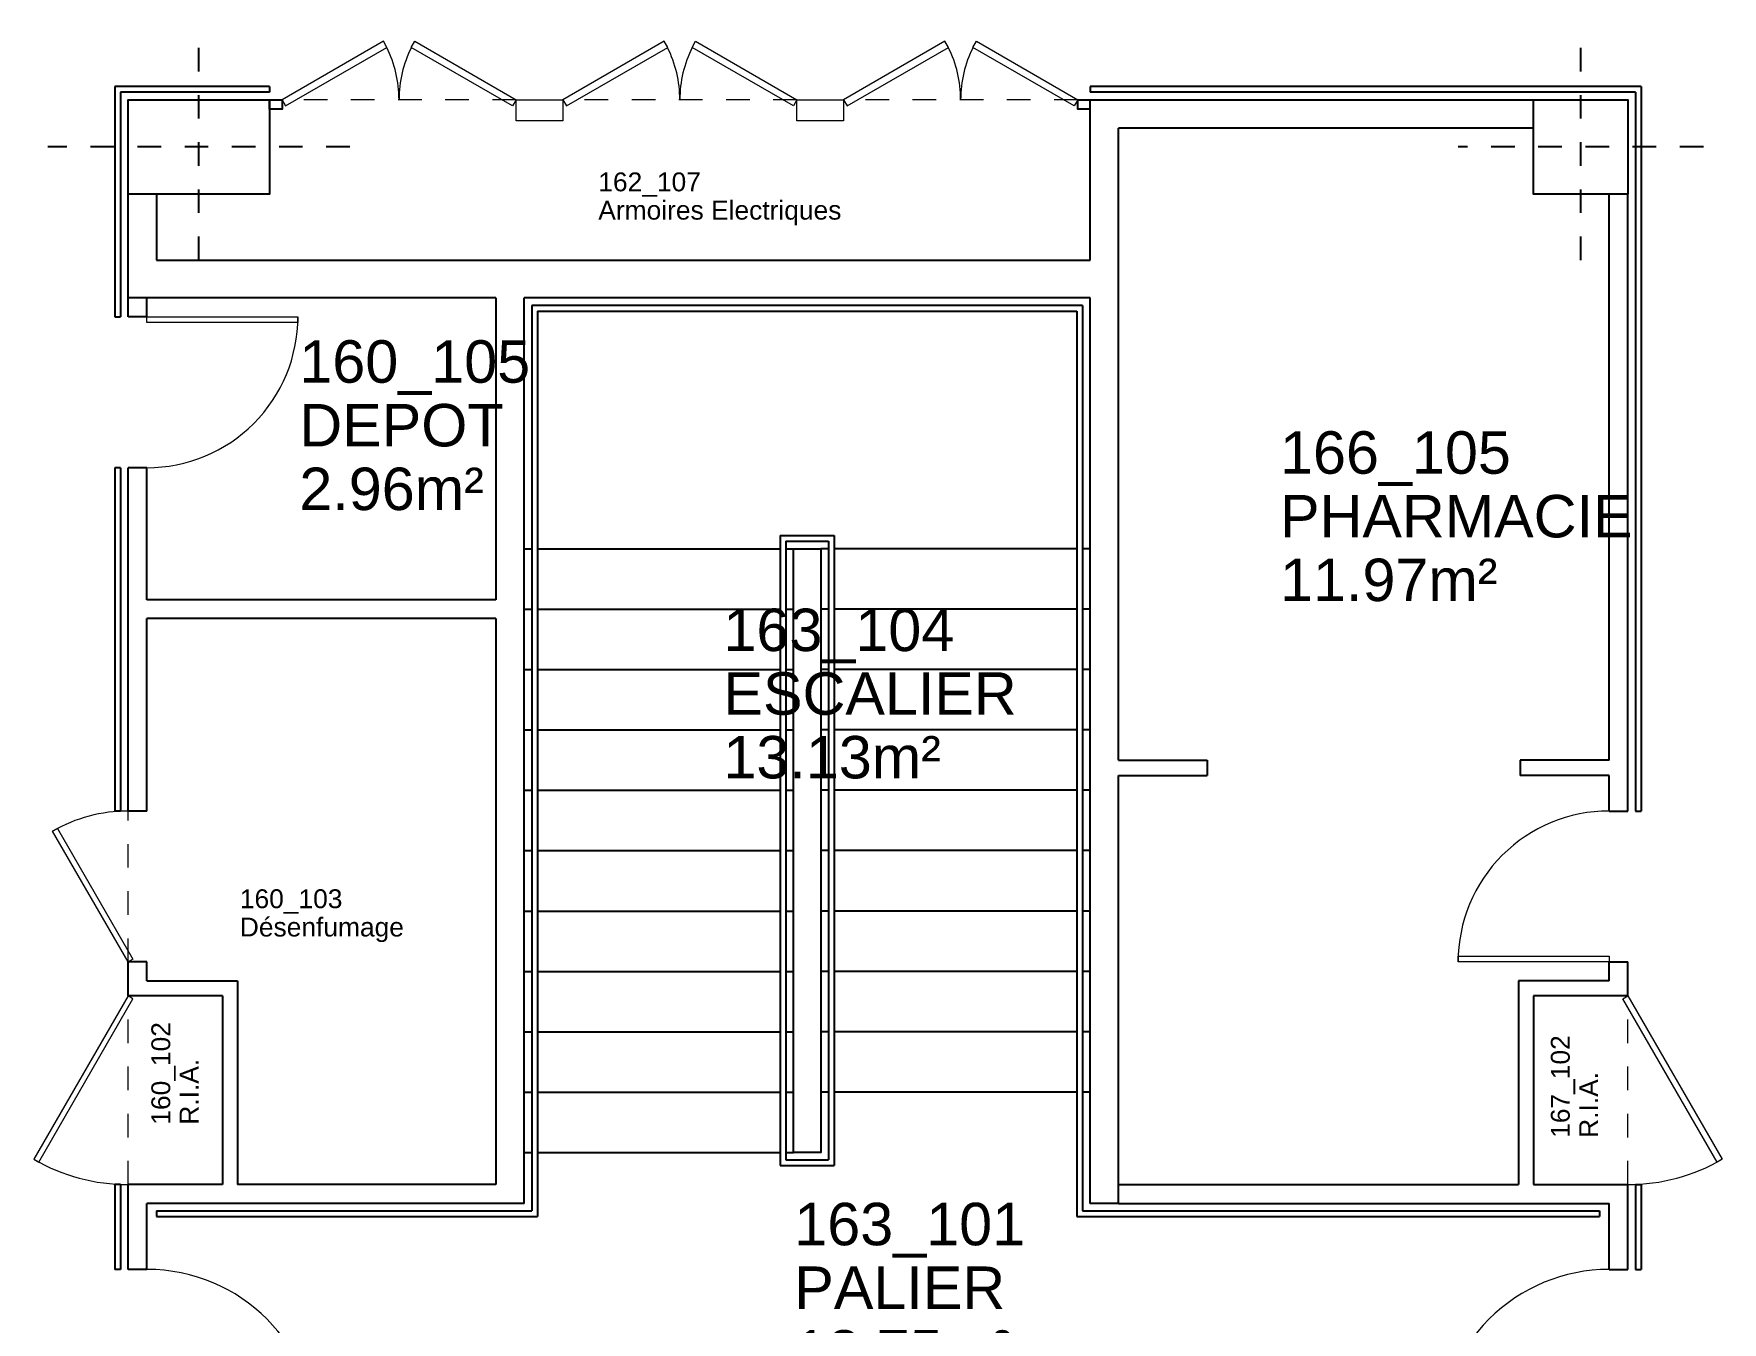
# Model space of a CAD drawing. Header units: metres. Extents: x -5 to 211, y -2 to 116.
# Drawn here: x 158.8 to 167.75, y 100.72 to 107.55 of the extents above; entities that cross this region are included whole.
import ezdxf

# ---------------------------------------------------------------- set-up
doc = ezdxf.new("R2010")
doc.units = ezdxf.units.M
doc.header["$MEASUREMENT"] = 0
doc.linetypes.add('CACHÉ', pattern=[0.25, 0.125, -0.125])
doc.linetypes.add('CONTINU', pattern=[0])
doc.layers.get('0').update_dxf_attribs({"linetype": 'CONTINUOUS'})
for name, color, linetype in [('001 axes', 1, 'CONTINUOUS'), ('009 main courante', 171, 'CONTINUOUS'), ('A_ACCÈS', 7, 'CONTINUOUS'), ('A_Etiqu_Gaine', 8, 'CONTINUOUS'), ('A_Etiqu_Gaine_code', 8, 'CONTINUOUS'), ('A_Etiqu_Local', 8, 'CONTINUOUS'), ('A_MURS_CLOI', 7, 'CONTINUOUS'), ('A_MURS_STRU', 7, 'CONTINU')]:
    doc.layers.add(name, color=color, linetype=linetype)
doc.layers.add('A_PORT', color=8, linetype='CONTINUOUS', lineweight=0)
doc.styles.add('Attribut', font='arial.ttf')

# ---------------------------------------------------------------- blocks, each defined once
blk = doc.blocks.new('A_Etiqu_Gaine')
at = {"style": 'Attribut', "flags": 1}
for tag, p in [('CODE_HOPITAL', (-0.4323, 0.8651)), ('CODE_SITE', (-0.4323, 0.7151)), ('CODE_BATIMENT', (-0.4323, 0.5651)), ('CODE_SECTEUR', (-0.4323, 0.4151)), ('CODE_ETAGE', (-0.4323, 0.2651)), ('NOM_NORMALISE', (-0.4323, -0.3349)), ('SECTEUR_ACTIVITE', (-0.4323, -0.4849)), ('SOUS_SECTEUR_ACTIVITE', (-0.4323, -0.6349)), ('SURFACE', (-0.4323, -0.7849)), ('CODE_UG', (-0.4323, -0.9349)), ('CODE_POLE', (-0.4323, -1.0849)), ('AMIANTE', (-0.4323, -1.2349))]:
    blk.add_attdef(tag, p, '', height=0.1, dxfattribs=at)
at = {"layer": 'A_Etiqu_Gaine', "style": 'Attribut'}
blk.add_attdef('NOM_USAGE', (-0.4323, -0.1849), '', height=0.1, dxfattribs=at)
at = {"layer": 'A_Etiqu_Gaine_code', "style": 'Attribut'}
blk.add_attdef('CODE_PIECE', (-0.4323, -0.0349), '', height=0.1, dxfattribs=at)
blk = doc.blocks.new('A_Etiqu_Local')
at = {"style": 'Attribut', "flags": 1}
for tag, p in [('CODE_HOPITAL', (-0.4463, 1.9645)), ('CODE_SITE', (-0.4463, 1.7395)), ('CODE_BATIMENT', (-0.4463, 1.5145)), ('CODE_SECTEUR', (-0.4463, 1.2895)), ('CODE_ETAGE', (-0.4463, 1.0645)), ('NOM_NORMALISE', (-0.4463, -0.843)), ('SECTEUR_ACTIVITE', (-0.4463, -1.068)), ('SOUS_SECTEUR_ACTIVITE', (-0.4463, -1.293)), ('VOLUME', (-0.4463, -1.518)), ('SERVICE', (-0.4463, -1.743)), ('CODE_UG', (-0.4463, -1.968)), ('CODE_UA', (-0.4463, -2.193)), ('CODE_POLE', (-0.4463, -2.418)), ('OCCUPANT_EXTERNE', (-0.4463, -2.643)), ('DISPONIBILITE', (-0.4463, -2.868)), ('ACCES_HANDICAPES', (-0.4463, -3.093)), ('NATURE_SOL', (-0.4463, -3.318)), ('RISQUE_LABORATOIRE', (-0.4463, -3.543)), ('AMIANTE', (-0.4463, -3.768))]:
    blk.add_attdef(tag, p, '', height=0.15, dxfattribs=at)
at = {"layer": 'A_Etiqu_Local', "style": 'Attribut'}
for tag, p in [('CODE_PIECE', (-0.4437, 0.5281)), ('NOM_USAGE', (-0.4437, 0.1906)), ('SURFACE', (-0.4437, -0.1469))]:
    blk.add_attdef(tag, p, '', height=0.225, dxfattribs=at)

msp = doc.modelspace()

# ---------------------------------------------------------------- linework, layer by layer
at = {"layer": '001 axes', "color": 8, "linetype": 'CACHÉ'}
for p, q in [((159.6752, 106.3461), (159.6752, 107.5461)), ((167.0002, 106.3461), (167.0002, 107.4961)), ((160.4752, 106.9461), (158.8752, 106.9461)), ((167.6502, 106.9461), (166.3502, 106.9461))]:
    msp.add_line(p, q, dxfattribs=at)
at = {"layer": '009 main courante', "color": 8, "linetype": 'Continuous'}
for p, q in [((160.0502, 107.2661), (159.2302, 107.2661)), ((159.2302, 107.2661), (159.2302, 106.0457)), ((160.0502, 107.2361), (159.2602, 107.2361)), ((159.2602, 107.2361), (159.2602, 106.0457)), ((160.0502, 107.2661), (160.0502, 107.2361)), ((167.3202, 107.2661), (164.3996, 107.2661)), ((164.3996, 107.2661), (164.3996, 107.2361)), ((167.2902, 107.2361), (164.3996, 107.2361)), ((167.2902, 107.2361), (167.2902, 103.426)), ((167.3202, 107.2661), (167.3202, 103.426)), ((161.4396, 106.1057), (161.4396, 101.3058)), ((161.4696, 106.0757), (161.4696, 101.2758)), ((164.3296, 106.0757), (164.3296, 101.2757)), ((164.3596, 106.1057), (164.3596, 101.3057)), ((159.2302, 106.0457), (159.2602, 106.0457)), ((159.2602, 105.2457), (159.2302, 105.2457)), ((159.2302, 105.2457), (159.2302, 103.426)), ((159.2602, 105.2457), (159.2602, 103.426)), ((162.7572, 104.8857), (163.042, 104.8857)), ((162.7572, 104.8857), (162.7572, 101.5461)), ((162.7872, 104.8557), (163.012, 104.8557)), ((162.7872, 104.8557), (162.7872, 101.5761)), ((163.012, 104.8557), (163.012, 101.5761)), ((163.042, 104.8857), (163.042, 101.5461)), ((159.2602, 103.426), (159.2302, 103.426)), ((167.2902, 103.426), (167.3202, 103.426)), ((162.7572, 101.5461), (163.042, 101.5461)), ((162.7872, 101.5761), (163.012, 101.5761)), ((159.2602, 101.4457), (159.2302, 101.4457)), ((159.2302, 101.4457), (159.2302, 100.9961)), ((159.2602, 101.4457), (159.2602, 100.9961)), ((167.2902, 101.4457), (167.3202, 101.4457)), ((167.2902, 101.4457), (167.2902, 100.9961)), ((167.3202, 101.4457), (167.3202, 100.9961)), ((159.4502, 101.3058), (161.4396, 101.3058)), ((159.4502, 101.3058), (159.4502, 101.2758)), ((159.4502, 101.2758), (161.4696, 101.2758)), ((164.3296, 101.2757), (167.1002, 101.2757)), ((164.3596, 101.3057), (167.1002, 101.3057)), ((167.1002, 101.3058), (167.1002, 101.2758)), ((159.2602, 100.9961), (159.2302, 100.9961)), ((167.2902, 100.9961), (167.3202, 100.9961))]:
    msp.add_line(p, q, dxfattribs=at)
for points in [[(164.3596, 106.1057), (161.4396, 106.1057)], [(161.4696, 106.0757), (164.3296, 106.0757)]]:
    msp.add_lwpolyline(points, dxfattribs=at)
at = {"layer": 'A_ACCÈS', "color": 8, "linetype": 'Continuous'}
for p, q in [((161.3996, 104.8157), (161.4396, 104.8157)), ((161.4696, 104.8157), (162.7572, 104.8157)), ((162.7872, 104.8157), (162.8272, 104.8157)), ((163.012, 104.8157), (162.972, 104.8157)), ((164.3296, 104.8157), (163.042, 104.8157)), ((164.3996, 104.8157), (164.3596, 104.8157)), ((161.3996, 104.4957), (161.4396, 104.4957)), ((161.4696, 104.4957), (162.7572, 104.4957)), ((162.7872, 104.4957), (162.8272, 104.4957)), ((163.012, 104.4957), (162.972, 104.4957)), ((164.3296, 104.4957), (163.042, 104.4957)), ((164.3996, 104.4957), (164.3596, 104.4957)), ((161.3996, 104.1758), (161.4396, 104.1758)), ((161.4696, 104.1758), (162.7572, 104.1758)), ((162.7872, 104.1758), (162.8272, 104.1758)), ((163.012, 104.1758), (162.972, 104.1758)), ((164.3296, 104.1758), (163.042, 104.1758)), ((164.3996, 104.1758), (164.3596, 104.1758)), ((161.3996, 103.8558), (161.4396, 103.8558)), ((161.4696, 103.8558), (162.7572, 103.8558)), ((162.7872, 103.8558), (162.8272, 103.8558)), ((163.012, 103.8558), (162.972, 103.8558)), ((164.3296, 103.8558), (163.042, 103.8558)), ((164.3996, 103.8558), (164.3596, 103.8558)), ((161.4017, 103.5359), (161.4396, 103.5359)), ((161.4696, 103.5359), (162.7572, 103.5359)), ((162.7872, 103.5359), (162.8272, 103.5359)), ((163.012, 103.5359), (162.972, 103.5359)), ((164.3296, 103.5359), (163.042, 103.5359)), ((164.3996, 103.5359), (164.3596, 103.5359)), ((161.3996, 103.2159), (161.4396, 103.2159)), ((161.4696, 103.2159), (162.7572, 103.2159)), ((162.7872, 103.2159), (162.8272, 103.2159)), ((163.012, 103.2159), (162.972, 103.2159)), ((164.3296, 103.2159), (163.042, 103.2159)), ((164.3996, 103.2159), (164.3596, 103.2159)), ((161.3996, 102.8959), (161.4396, 102.8959)), ((161.4696, 102.8959), (162.7572, 102.8959)), ((162.7872, 102.8959), (162.8272, 102.8959)), ((163.012, 102.8959), (162.972, 102.8959)), ((164.3296, 102.8959), (163.042, 102.8959)), ((164.3996, 102.8959), (164.3596, 102.8959)), ((161.3996, 102.576), (161.4396, 102.576)), ((161.4696, 102.576), (162.7572, 102.576)), ((162.7872, 102.576), (162.8272, 102.576)), ((163.012, 102.576), (162.972, 102.576)), ((164.3296, 102.576), (163.042, 102.576)), ((164.3996, 102.576), (164.3596, 102.576)), ((161.3996, 102.256), (161.4396, 102.256)), ((161.4696, 102.256), (162.7572, 102.256)), ((162.7872, 102.256), (162.8272, 102.256)), ((163.012, 102.256), (162.972, 102.256)), ((164.3296, 102.256), (163.042, 102.256)), ((164.3996, 102.256), (164.3596, 102.256)), ((161.3996, 101.9361), (161.4396, 101.9361)), ((161.4696, 101.9361), (162.7572, 101.9361)), ((162.7872, 101.9361), (162.8272, 101.9361)), ((163.012, 101.9361), (162.972, 101.9361)), ((164.3296, 101.9361), (163.042, 101.9361)), ((164.3996, 101.9361), (164.3596, 101.9361)), ((161.3996, 101.6161), (161.4396, 101.6161)), ((161.4696, 101.6161), (162.7572, 101.6161)), ((162.7872, 101.6161), (162.8272, 101.6161))]:
    msp.add_line(p, q, dxfattribs=at)
at = {"layer": 'A_MURS_CLOI', "color": 8, "linetype": 'Continuous'}
for p, q in [((164.5496, 103.6947), (164.5496, 107.0461)), ((159.3002, 106.0457), (159.3002, 106.6961)), ((159.4502, 106.6961), (159.4502, 106.3457)), ((167.1502, 103.6947), (167.1502, 106.6961)), ((167.2502, 103.426), (167.2502, 106.6961)), ((161.2496, 106.1458), (159.3002, 106.1457)), ((159.4002, 106.0457), (159.4002, 106.1457)), ((159.4002, 106.0457), (159.3002, 106.0457)), ((164.5496, 103.6947), (165.0202, 103.6947)), ((165.0202, 103.6947), (165.0202, 103.6147)), ((167.1502, 103.6947), (166.6796, 103.6947)), ((166.6796, 103.6947), (166.6796, 103.6147)), ((164.5496, 101.3457), (164.5496, 103.6147)), ((164.5496, 103.6147), (165.0202, 103.6147)), ((167.1502, 103.6147), (166.6796, 103.6147)), ((167.1502, 103.426), (167.1502, 103.6147)), ((167.1502, 103.426), (167.2502, 103.426)), ((159.4002, 102.626), (159.3002, 102.626)), ((159.3002, 102.4459), (159.3002, 102.626)), ((159.4002, 102.5259), (159.4002, 102.626)), ((167.1502, 102.626), (167.2502, 102.626)), ((167.1502, 102.5259), (167.1502, 102.626)), ((167.2502, 102.4459), (167.2502, 102.626)), ((159.4002, 102.5259), (159.8799, 102.5259)), ((159.8799, 102.5259), (159.8799, 101.4457)), ((166.6705, 102.5259), (166.6705, 101.4457)), ((167.1502, 102.5259), (166.6705, 102.5259)), ((159.7999, 102.4459), (159.3002, 102.4459)), ((159.7999, 102.4459), (159.7999, 101.4457)), ((166.7505, 102.4459), (166.7505, 101.4457)), ((167.2502, 102.4459), (166.7505, 102.4459)), ((159.3002, 100.9961), (159.3002, 101.4457)), ((159.7999, 101.4457), (159.3002, 101.4457)), ((161.2496, 101.4458), (159.8799, 101.4457)), ((164.5496, 101.4458), (166.6705, 101.4457)), ((166.7505, 101.4457), (167.2502, 101.4457)), ((167.2502, 100.9961), (167.2502, 101.4457)), ((161.2496, 101.3458), (159.4002, 101.3457)), ((159.4002, 100.9961), (159.4002, 101.3457)), ((164.5496, 101.3458), (167.1502, 101.3457)), ((167.1502, 100.9961), (167.1502, 101.3457)), ((159.4002, 100.9961), (159.3002, 100.9961)), ((167.1502, 100.9961), (167.2502, 100.9961))]:
    msp.add_line(p, q, dxfattribs=at)
at = {"layer": 'A_MURS_CLOI', "color": 8}
for p, q in [((161.2496, 106.1458), (161.2496, 104.5458)), ((164.3996, 106.1457), (161.3996, 106.1458)), ((161.3996, 101.3458), (161.3996, 106.1458)), ((164.3996, 101.3457), (164.3996, 106.1457)), ((159.4002, 105.2457), (159.3002, 105.2457)), ((159.3002, 103.426), (159.3002, 105.2457)), ((159.4002, 104.5457), (159.4002, 105.2457)), ((161.2496, 104.5458), (159.4002, 104.5457)), ((161.2496, 104.4458), (159.4002, 104.4457)), ((159.4002, 103.426), (159.4002, 104.4457)), ((161.2496, 104.4458), (161.2496, 101.4458)), ((159.4002, 103.426), (159.3002, 103.426)), ((161.3996, 101.3458), (161.2496, 101.3458)), ((164.5496, 101.3457), (164.3996, 101.3457))]:
    msp.add_line(p, q, dxfattribs=at)
at = {"layer": 'A_MURS_CLOI', "color": 8, "linetype": 'Continuous'}
for points in [[(160.0502, 107.1461), (160.0502, 107.1961), (160.1162, 107.1961), (160.1162, 107.1461)], [(162.8272, 101.6161), (162.8272, 104.8157), (162.972, 104.8157), (162.972, 101.6161)]]:
    msp.add_lwpolyline(points, close=True, dxfattribs=at)
for points in [[(164.3996, 107.1461), (164.3336, 107.1461), (164.3336, 107.1961), (164.3996, 107.1961)], [(164.3996, 107.1961), (166.7502, 107.1961)], [(164.3996, 106.3457), (164.3996, 107.1961)], [(166.7502, 107.0461), (164.5496, 107.0461)], [(159.4502, 106.3457), (164.3996, 106.3457)]]:
    msp.add_lwpolyline(points, dxfattribs=at)
at = {"layer": 'A_MURS_STRU', "color": 8, "linetype": 'Continuous'}
msp.add_lwpolyline([(159.3002, 106.6961), (159.3002, 107.1961), (160.0502, 107.1961), (160.0502, 106.6961), (159.3002, 106.6961)], dxfattribs=at)
msp.add_lwpolyline([(167.2502, 106.6961), (166.7502, 106.6961), (166.7502, 107.1961), (167.2502, 107.1961)], close=True, dxfattribs=at)
at = {"layer": 'A_PORT', "color": 8, "linetype": 'Continuous'}
for p, q in [((160.6533, 107.5062), (160.1162, 107.1961)), ((160.6719, 107.474), (160.6533, 107.5062)), ((160.8009, 107.474), (160.8195, 107.5062)), ((160.8195, 107.5062), (161.3566, 107.1961)), ((162.1418, 107.5062), (161.6047, 107.1961)), ((162.1604, 107.474), (162.1418, 107.5062)), ((162.2894, 107.474), (162.308, 107.5062)), ((162.308, 107.5062), (162.8451, 107.1961)), ((163.6303, 107.5062), (163.0932, 107.1961)), ((163.6489, 107.474), (163.6303, 107.5062)), ((163.7779, 107.474), (163.7965, 107.5062)), ((163.7965, 107.5062), (164.3336, 107.1961)), ((160.1348, 107.1639), (160.6719, 107.474)), ((161.338, 107.1639), (160.8009, 107.474)), ((161.6233, 107.1639), (162.1604, 107.474)), ((162.8265, 107.1639), (162.2894, 107.474)), ((163.1118, 107.1639), (163.6489, 107.474)), ((164.315, 107.1639), (163.7779, 107.474)), ((160.1162, 107.1961), (160.1348, 107.1639)), ((161.3566, 107.1961), (161.338, 107.1639)), ((161.3566, 107.0851), (161.3566, 107.1961)), ((161.3566, 107.1961), (161.6047, 107.1961)), ((161.6047, 107.1961), (161.6047, 107.0851)), ((161.6047, 107.1961), (161.6233, 107.1639)), ((162.8451, 107.1961), (162.8265, 107.1639)), ((162.8451, 107.0851), (162.8451, 107.1961)), ((162.8451, 107.1961), (163.0932, 107.1961)), ((163.0932, 107.1961), (163.0932, 107.0851)), ((163.0932, 107.1961), (163.1118, 107.1639)), ((164.3336, 107.1961), (164.315, 107.1639)), ((161.6047, 107.0851), (161.3566, 107.0851)), ((163.0932, 107.0851), (162.8451, 107.0851)), ((159.4002, 106.0457), (160.2002, 106.0457)), ((159.4002, 106.0157), (159.4002, 106.0457)), ((160.2002, 106.0157), (159.4002, 106.0157)), ((160.2002, 106.0457), (160.2002, 106.0157)), ((158.9002, 103.3188), (158.9262, 103.3338)), ((159.3002, 102.626), (158.9002, 103.3188)), ((158.9262, 103.3338), (159.3262, 102.641)), ((159.3262, 102.641), (159.3002, 102.626)), ((166.3502, 102.626), (166.3502, 102.656)), ((166.3502, 102.656), (167.1502, 102.656)), ((167.1502, 102.626), (166.3502, 102.626)), ((167.1502, 102.656), (167.1502, 102.626)), ((159.3002, 102.4459), (158.8002, 101.5799)), ((158.8262, 101.5649), (159.3262, 102.4309)), ((159.3262, 102.4309), (159.3002, 102.4459)), ((167.2242, 102.4309), (167.2502, 102.4459)), ((167.7242, 101.5649), (167.2242, 102.4309)), ((167.2502, 102.4459), (167.7502, 101.5799)), ((158.8002, 101.5799), (158.8262, 101.5649)), ((167.7502, 101.5799), (167.7242, 101.5649))]:
    msp.add_line(p, q, dxfattribs=at)
at = {"layer": 'A_PORT', "color": 8, "linetype": 'CACHÉ'}
for p, q in [((161.3566, 107.1961), (160.1162, 107.1961)), ((162.8451, 107.1961), (161.6047, 107.1961)), ((164.3336, 107.1961), (163.0932, 107.1961)), ((159.3002, 102.626), (159.3002, 103.426)), ((159.3002, 101.4459), (159.3002, 102.4459)), ((167.2502, 101.4459), (167.2502, 102.4459))]:
    msp.add_line(p, q, dxfattribs=at)
at = {"layer": 'A_PORT', "color": 8, "linetype": 'Continuous'}
for centre, radius, start, end in [((160.1162, 107.1961), 0.6202, 0, 26.56631), ((161.3566, 107.1961), 0.6202, 153.43368, 179.99999), ((161.6047, 107.1961), 0.6202, 0, 26.56631), ((162.8451, 107.1961), 0.6202, 153.43368, 179.99999), ((163.0932, 107.1961), 0.6202, 0, 26.56631), ((164.3336, 107.1961), 0.6202, 153.43368, 179.99999), ((159.4002, 106.0457), 0.8, 270, 0.00001), ((159.3002, 102.626), 0.8, 90, 120), ((167.1502, 102.626), 0.8, 90, 180.00001), ((159.3002, 102.4459), 1, 240.00001, 270), ((167.2502, 102.4459), 1, 270, 300), ((159.4002, 100.0961), 0.9, 0, 90), ((167.1502, 100.0961), 0.9, 90, 180.00001)]:
    msp.add_arc(centre, radius, start, end, dxfattribs=at)

# ---------------------------------------------------------------- block references
at = {"layer": 'A_Etiqu_Gaine', "color": 8}
ref = msp.add_blockref('A_Etiqu_Gaine', (162.2249, 106.7459), dxfattribs=at)
ref.add_attrib('CODE_PIECE', '162_107', (161.7926, 106.711), dxfattribs={"layer": 'A_Etiqu_Gaine_code', "height": 0.1, "style": 'Attribut'})
ref.add_attrib('NOM_USAGE', 'Armoires Electriques', (161.7926, 106.561), dxfattribs={"height": 0.1, "style": 'Attribut'})
ref = msp.add_blockref('A_Etiqu_Gaine', (160.3249, 102.9458), dxfattribs=at)
ref.add_attrib('CODE_PIECE', '160_103', (159.8926, 102.9109), dxfattribs={"layer": 'A_Etiqu_Gaine_code', "height": 0.1, "style": 'Attribut'})
ref.add_attrib('NOM_USAGE', 'Désenfumage', (159.8926, 102.7609), dxfattribs={"height": 0.1, "style": 'Attribut'})
ref = msp.add_blockref('A_Etiqu_Gaine', (159.4888, 102.1954), dxfattribs=dict(at, rotation=90))
ref.add_attrib('CODE_PIECE', '160_102', (159.5236, 101.7631), dxfattribs={"layer": 'A_Etiqu_Gaine_code', "height": 0.1, "rotation": 90, "style": 'Attribut'})
ref.add_attrib('NOM_USAGE', 'R.I.A.', (159.6736, 101.7631), dxfattribs={"height": 0.1, "rotation": 90, "style": 'Attribut'})
ref = msp.add_blockref('A_Etiqu_Gaine', (166.907, 102.1259), dxfattribs=dict(at, rotation=90))
ref.add_attrib('CODE_PIECE', '167_102', (166.9419, 101.6935), dxfattribs={"layer": 'A_Etiqu_Gaine_code', "height": 0.1, "rotation": 90, "style": 'Attribut'})
ref.add_attrib('NOM_USAGE', 'R.I.A.', (167.0919, 101.6935), dxfattribs={"height": 0.1, "rotation": 90, "style": 'Attribut'})
at = {"layer": 'A_Etiqu_Local', "color": 8}
ref = msp.add_blockref('A_Etiqu_Local', (160.6515, 105.1682), dxfattribs=at)
ref.add_attrib('CODE_PIECE', '160_105', (160.2079, 105.6963), dxfattribs={"height": 0.225, "style": 'Attribut'})
ref.add_attrib('NOM_USAGE', 'DEPOT', (160.2079, 105.3588), dxfattribs={"height": 0.225, "style": 'Attribut'})
ref.add_attrib('SURFACE', '2.96m²', (160.2079, 105.0213), dxfattribs={"height": 0.225, "style": 'Attribut'})
ref = msp.add_blockref('A_Etiqu_Local', (165.8499, 104.6857), dxfattribs=at)
ref.add_attrib('CODE_PIECE', '166_105', (165.4062, 105.2138), dxfattribs={"height": 0.225, "style": 'Attribut'})
ref.add_attrib('NOM_USAGE', 'PHARMACIE', (165.4062, 104.8763), dxfattribs={"height": 0.225, "style": 'Attribut'})
ref.add_attrib('SURFACE', '11.97m²', (165.4062, 104.5388), dxfattribs={"height": 0.225, "style": 'Attribut'})
ref = msp.add_blockref('A_Etiqu_Local', (162.8996, 103.7457), dxfattribs=at)
ref.add_attrib('CODE_PIECE', '163_104', (162.4559, 104.2738), dxfattribs={"height": 0.225, "style": 'Attribut'})
ref.add_attrib('NOM_USAGE', 'ESCALIER', (162.4559, 103.9363), dxfattribs={"height": 0.225, "style": 'Attribut'})
ref.add_attrib('SURFACE', '13.13m²', (162.4559, 103.5988), dxfattribs={"height": 0.225, "style": 'Attribut'})
ref = msp.add_blockref('A_Etiqu_Local', (163.2752, 100.5959), dxfattribs=at)
ref.add_attrib('CODE_PIECE', '163_101', (162.8315, 101.124), dxfattribs={"height": 0.225, "style": 'Attribut'})
ref.add_attrib('NOM_USAGE', 'PALIER', (162.8315, 100.7865), dxfattribs={"height": 0.225, "style": 'Attribut'})
ref.add_attrib('SURFACE', '12.75m²', (162.8315, 100.449), dxfattribs={"height": 0.225, "style": 'Attribut'})

doc.saveas('drawing.dxf')
